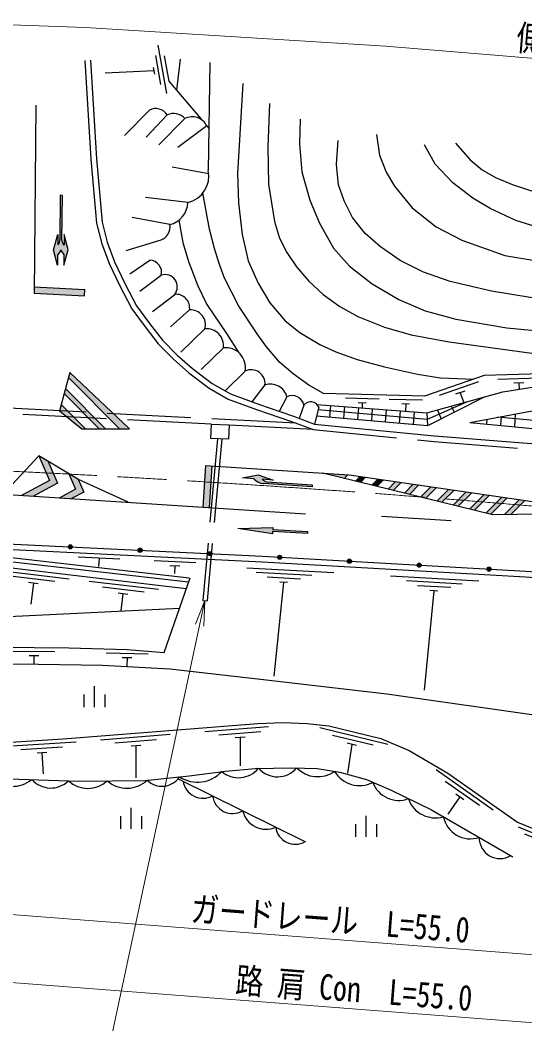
# Model space of a CAD drawing. Units: millimetres at full size, sheet at 1:1000; details may follow other scales. Extents: x 40000 to 680000, y 20000 to 380000.
# Drawn here: x 279706 to 315832, y 262364 to 334151 of the extents above; entities that cross this region are included whole.
import ezdxf
from ezdxf.enums import TextEntityAlignment as Align

# ---------------------------------------------------------------- set-up
doc = ezdxf.new("R2010")
doc.units = ezdxf.units.MM
doc.header["$LTSCALE"] = 1000
doc.linetypes.add('CHAIN', pattern=[18.5, 12, -1.5, 3.5, -1.5])
doc.linetypes.add('DASHED', pattern=[7.5, 6, -1.5])
for name, color, linetype, lineweight in [('M-BGD', 7, 'Continuous', 25), ('M-BMK', 2, 'CHAIN', 13), ('M-STR-HTXT', 7, 'Continuous', 13), ('M-STR-STRC', 7, 'Continuous', 25)]:
    doc.layers.add(name, color=color, linetype=linetype, lineweight=lineweight)
doc.styles.add('ＭＳ ゴシック', font='')
doc.styles.get('ＭＳ ゴシック').set_extended_font_data('MS Gothic')

# ---------------------------------------------------------------- blocks, each defined once
blk = doc.blocks.new('open_arrow')
at = {"color": 0, "linetype": 'Continuous', "lineweight": -2}
blk.add_lwpolyline([(7.5, 1.25), (0, 0), (7.5, -1.25)], dxfattribs=at)

msp = doc.modelspace()

# ---------------------------------------------------------------- hatches: boundary and pattern name
at = {"layer": 'M-BGD'}
for points in [[(283150, 296489, -1), (283450, 296474, -1)], [(288144, 296243, -1), (288444, 296228, -1)], [(293138, 295997, -1), (293438, 295982, -1)], [(298132, 295743, -1), (298431, 295726, -1)], [(303124, 295461, -1), (303423, 295444, -1)], [(308116, 295178, -1), (308415, 295161, -1)], [(313108, 294896, -1), (313407, 294879, -1)]]:
    msp.add_hatch(color=256, dxfattribs=at).paths.add_polyline_path(points)
at = {"layer": 'M-STR-STRC'}
for points in [[(282624, 317720), (282591, 317638), (282510, 317506), (282408, 317385), (282395, 317370), (282388, 316620), (282098, 317723), (282408, 318820), (282401, 318070), (282472, 318159), (282523, 318262), (282549, 318373), (282555, 318444), (282583, 321619), (282732, 321617), (282705, 318443), (282710, 318371), (282735, 318260), (282783, 318157), (282852, 318066), (282859, 318816), (283149, 317714), (282840, 316616), (282847, 317366), (282834, 317381), (282734, 317504), (282655, 317638)], [(284336, 314882), (280721, 315071), (280717, 314621), (284313, 314432)], [(283259, 308943), (283163, 308589), (286827, 304925), (287538, 304925)], [(282951, 307801), (282855, 307447), (285377, 304925), (285827, 304925)], [(282643, 306659), (282521, 306204), (284129, 304925), (284377, 304925)], [(281707, 302594), (281040, 302992), (281580, 301767, -0.00013), (282083, 301741)], [(293425, 302259), (292976, 302287), (292785, 299323), (293234, 299294)], [(282083, 301741, 0.00013), (281580, 301767), (281815, 301235), (279819, 300157), (280665, 300102), (282395, 301036)], [(283858, 301310), (283236, 301682, 0.00001), (283202, 301684), (283682, 300595), (282546, 299981), (283392, 299927), (284262, 300396)], [(296430, 301354), (295632, 301407), (296750, 301633), (297827, 301260), (297029, 301313, 0.20151), (297375, 301140), (300611, 300924), (300601, 300774), (297123, 301007, -0.20151)], [(303162, 301633), (301377, 301748), (302904, 301374)], [(304435, 301456), (304042, 301513), (303707, 301178), (304069, 301090)], [(305701, 301272), (305308, 301329), (304872, 300893), (305234, 300805)], [(306967, 301088), (306574, 301145), (306038, 300608), (306399, 300520)], [(308233, 300904), (307840, 300961), (307203, 300324), (307564, 300235)], [(309499, 300720), (309106, 300777), (308368, 300039), (308730, 299950)], [(310765, 300536), (310372, 300593), (309533, 299754), (309895, 299666)], [(312031, 300351), (311638, 300409), (310698, 299469), (311060, 299381)], [(313297, 300167), (312904, 300224), (311864, 299184), (312225, 299096)], [(314563, 299983), (314170, 300040), (313029, 298900), (313390, 298811)], [(315828, 299799), (315436, 299856), (314368, 298789), (314824, 298794)], [(295286, 297783), (297770, 297422), (297779, 297572), (300275, 297437), (300283, 297586), (297787, 297722), (297795, 297872)]]:
    msp.add_hatch(color=256, dxfattribs=at).paths.add_polyline_path(points)

# ---------------------------------------------------------------- linework, layer by layer
at = {"layer": 'M-BGD'}
for p, q in [((290199, 328911), (289588, 332357)), ((289781, 329548), (289414, 331615)), ((291164, 331350), (290905, 329129)), ((293293, 331124), (293176, 323403)), ((289303, 330529), (285802, 330355)), ((289345, 330288), (289260, 330770)), ((287178, 325889), (288961, 327703)), ((290225, 327363), (288718, 325776)), ((291506, 327104), (289642, 325241)), ((293060, 326594), (290987, 325030)), ((293060, 326594), (293222, 326403)), ((290589, 323647), (293209, 323188)), ((291709, 321095), (288686, 321457)), ((290420, 319531), (287723, 320036)), ((287301, 317676), (289794, 318446)), ((287551, 316004), (288998, 316982)), ((288285, 314762), (289813, 315902)), ((289181, 313316), (290770, 314538)), ((290465, 312217), (291830, 313418)), ((291219, 310404), (292930, 312074)), ((292665, 309162), (294254, 310710)), ((294381, 307632), (295805, 309054)), ((297231, 308057), (296291, 306847)), ((312521, 308278), (309686, 307296)), ((316886, 308547), (313887, 308459)), ((315745, 308213), (315046, 308193)), ((315396, 308203), (315409, 307742)), ((311533, 307618), (310871, 307389)), ((311202, 307504), (311452, 306783)), ((298800, 307204), (298250, 306165)), ((300022, 306614), (299669, 305668)), ((301920, 306594), (301854, 305751)), ((305397, 307040), (302997, 307101)), ((304469, 306763), (303909, 306778)), ((304189, 306770), (304180, 306417)), ((308511, 306960), (306112, 307021)), ((307584, 306684), (307024, 306698)), ((307304, 306691), (307291, 306173)), ((310563, 306537), (310780, 306109)), ((301082, 306474), (300763, 305260)), ((302917, 306516), (302850, 305663)), ((303914, 306438), (303846, 305575)), ((304911, 306359), (304843, 305487)), ((305908, 306281), (305839, 305399)), ((306905, 306203), (306835, 305311)), ((307902, 306125), (307831, 305223)), ((308814, 306053), (308851, 305133)), ((309568, 306262), (309836, 305631)), ((315132, 305980), (315082, 305072)), ((313108, 305605), (313089, 305263)), ((314120, 305793), (314086, 305168)), ((277856, 295119), (291599, 293491)), ((286853, 295606), (283857, 295753)), ((285355, 295679), (285325, 295080)), ((292293, 295338), (289297, 295485)), ((291130, 295095), (290431, 295129)), ((290780, 295112), (290754, 294566)), ((283218, 294181), (278252, 294770)), ((282189, 294001), (279210, 294354)), ((295925, 294989), (302146, 294635)), ((300595, 294423), (296602, 294650)), ((306212, 294412), (312525, 294052)), ((281012, 293838), (280317, 293921)), ((280665, 293880), (280488, 292390)), ((289620, 293423), (284655, 294011)), ((299779, 294169), (297383, 294305)), ((298564, 293937), (297871, 287223)), ((298844, 293921), (298285, 293953)), ((311348, 293819), (307355, 294046)), ((310532, 293565), (308136, 293701)), ((288592, 293243), (285613, 293596)), ((287415, 293080), (286719, 293162)), ((287067, 293121), (286922, 291897)), ((309317, 293333), (308614, 286239)), ((309597, 293317), (309038, 293349)), ((282204, 288972), (279204, 288993)), ((281051, 288680), (280351, 288685)), ((280701, 288682), (280697, 288103)), ((288869, 288802), (285871, 288888)), ((287711, 288535), (287012, 288555)), ((287361, 288545), (287344, 287920)), ((285035, 285020), (285035, 286520)), ((284285, 285020), (284285, 285920)), ((285785, 285020), (285785, 285920)), ((297485, 283609), (292916, 283245)), ((290440, 283052), (285455, 282662)), ((296927, 283258), (293936, 283024)), ((295804, 282869), (295106, 282815)), ((306014, 282346), (301155, 283528)), ((304971, 282291), (302056, 283000)), ((283723, 282514), (278734, 282191)), ((282745, 282150), (279751, 281956)), ((289466, 282675), (286475, 282441)), ((288343, 282286), (287645, 282231)), ((287994, 282259), (287988, 279952)), ((295455, 282842), (295448, 280826)), ((303783, 282271), (303102, 282437)), ((303443, 282354), (303130, 280288)), ((281617, 281777), (280918, 281731)), ((281267, 281754), (281364, 280257)), ((313570, 277647), (309483, 280527)), ((291018, 279894), (300136, 275385)), ((312579, 277978), (310127, 279706)), ((311181, 278597), (310316, 277371)), ((311467, 278395), (310894, 278798)), ((287667, 276326), (287667, 277826)), ((286917, 276326), (286917, 277226)), ((288417, 276326), (288417, 277226)), ((304482, 275741), (304482, 277241)), ((303732, 275741), (303732, 276641)), ((305232, 275741), (305232, 276641)), ((318152, 275300), (315375, 276437)), ((317483, 275250), (315817, 275932))]:
    msp.add_line(p, q, dxfattribs=at)
at = {"layer": 'M-BGD', "linetype": 'DASHED'}
for p, q in [((299427, 305331), (268770, 306914)), ((293392, 305242), (268750, 306515)), ((300672, 304867), (294661, 305177)), ((293836, 304211), (292786, 292649)), ((294136, 304198), (293086, 292630)), ((292786, 292649), (293086, 292630))]:
    msp.add_line(p, q, dxfattribs=at)
at = {"layer": 'M-BGD'}
for points in [[(284344, 331261), (284766, 324201), (285178, 319627), (285555, 318148), (286103, 316706), (286843, 315137), (287706, 313502), (288651, 312222), (289587, 311002), (290676, 309893), (291783, 308932), (293232, 307820), (294597, 307050), (296629, 306295), (299135, 305440), (300672, 304867)], [(284743, 331285), (285165, 324231), (285573, 319695), (285937, 318268), (286471, 316862), (287201, 315315), (288046, 313715), (288970, 312463), (289890, 311265), (290951, 310185), (292037, 309242), (293453, 308155), (294766, 307414), (296763, 306672), (299270, 305817), (300763, 305260), (309362, 304415), (324445, 303231)], [(290028, 331590), (290349, 329783), (292680, 327041)], [(295638, 329607), (295260, 323187), (295327, 321087), (295602, 318828), (296023, 316928), (296741, 315336), (297575, 313935), (298684, 312638), (299721, 311813), (301146, 310944), (302305, 310419), (303817, 309881), (305790, 309356), (308149, 308836), (309797, 308575), (312164, 308472)], [(297543, 328179), (297446, 325071), (297478, 322413), (297905, 319757), (298277, 318562), (298804, 317520), (299491, 316503), (300350, 315510), (301389, 314518), (302597, 313664), (303882, 312957), (305772, 312183), (307692, 311634), (310409, 311146), (320677, 309726), (322520, 309343), (325243, 308542), (326221, 308188), (327118, 307777), (327757, 307318)], [(299751, 327058), (299690, 325304), (299872, 323293), (300447, 321282), (301121, 319636), (302141, 317841), (303282, 316563), (304895, 315285), (306808, 314158), (308705, 313353), (310898, 312760), (314536, 312154), (320019, 311625), (325253, 311032), (327525, 310574), (331163, 309433), (337676, 306646)], [(305210, 325975), (305419, 324498), (305892, 323274), (306508, 322269), (307770, 320731), (309490, 319376), (311315, 318417), (314388, 317324), (318660, 316609), (323017, 315988), (334139, 314286), (337627, 313769), (340467, 312912), (342761, 311787), (344775, 310405), (346160, 308999), (347308, 307327)], [(343516, 307040), (342013, 308189), (338893, 309777), (335497, 311159), (330932, 312656), (327615, 313504), (325324, 313793), (321717, 313932), (318894, 314056), (316208, 314307), (313451, 314757), (310484, 315459), (308573, 316125), (306896, 316966), (305504, 317927), (304409, 318892), (303505, 320021), (302887, 321223), (302486, 322379), (302345, 323832), (302460, 325543)], [(349928, 307523), (347934, 309475), (345128, 311959), (343729, 313072), (342705, 313705), (340357, 314831), (337537, 316025), (334534, 317064), (332139, 317526), (329124, 317942), (324235, 318204), (319664, 318639), (316942, 319263), (315189, 319812), (313344, 320667), (312095, 321420), (310664, 322522), (309407, 323836), (308647, 325235)], [(310866, 325356), (311914, 324146), (312761, 323451), (313735, 322883), (315000, 322361), (316681, 321828), (318584, 321387), (320794, 320915), (323533, 320915), (328004, 320763), (330908, 320693), (334048, 320482), (336730, 319963), (338785, 319384), (340555, 318666), (342835, 317355), (344637, 315948), (345840, 314673), (347638, 312316), (349251, 310035), (351424, 307787)], [(300944, 306671), (308814, 306053), (314253, 307558), (323547, 309041), (312912, 308731), (308657, 307257), (301425, 307441), (300367, 308035), (299244, 308844), (298283, 309652), (297348, 310789), (296675, 311703), (295368, 313701), (294345, 315693), (293963, 316752), (293619, 317809), (293267, 319207), (292793, 321786)], [(291061, 319832), (291356, 318239), (291761, 316895), (292422, 315151), (293066, 313801), (294476, 311736), (295360, 310364)], [(311887, 305378), (324161, 307656), (332900, 306787), (336351, 306586), (339781, 306742), (344021, 307081), (350248, 307547), (354417, 308397), (364236, 307690), (385306, 305952), (404190, 304381), (408596, 306107)], [(312907, 307185), (308851, 305133), (300914, 305834)], [(311651, 306838), (308832, 305593), (301030, 306276)], [(311887, 305378), (338845, 302794), (403973, 296917), (417856, 304329), (417287, 305196)], [(417627, 304678), (404158, 297515), (313879, 305748)], [(209733, 298137), (215707, 297507), (217765, 298847), (226297, 298064), (227864, 299412), (249040, 298688), (264754, 297791), (276831, 296751), (277807, 295854), (291800, 294271)], [(209782, 297831), (215782, 297197), (217842, 298538), (226396, 297754), (227971, 299108), (249027, 298388), (264733, 297492), (276703, 296461), (277676, 295566), (291767, 293973)], [(247608, 298436), (247724, 294839), (247740, 293606), (247620, 292615), (247380, 291601), (246877, 290046), (246097, 288623), (245116, 287094), (243753, 285495), (241886, 283776), (241188, 281888), (238408, 278977), (244149, 280581), (252722, 282660), (256471, 283811), (268884, 288694), (272407, 289249), (278210, 289300), (283202, 289264), (287379, 289145), (290013, 288914), (291867, 294264)], [(278306, 296727), (297050, 295805), (315899, 294738), (319020, 294521), (323182, 294061), (326659, 293632), (330003, 293095), (333112, 292464)], [(277235, 296379), (297029, 295405), (315874, 294338), (318985, 294122), (323131, 293665), (326506, 293171), (329776, 292613), (332890, 291916)], [(247724, 294839), (263292, 294839), (270088, 291839), (276920, 291508), (278892, 291509), (291117, 292100)], [(244029, 278782), (260790, 283682), (266518, 286277), (269369, 287354), (271358, 287876), (279473, 288125), (285595, 288017), (290416, 287750), (296903, 287019), (305952, 285977), (317323, 284359), (319770, 284213), (325724, 283319)], [(258054, 278446), (262159, 280372), (266594, 281829), (274502, 282218), (282795, 282755), (296731, 283844), (298480, 283912), (300259, 283843), (301795, 283681), (305516, 282775), (307554, 281912), (310324, 280301), (315307, 276790), (318448, 275503), (321242, 276851), (322984, 277576), (324919, 278174), (326798, 278592), (325467, 279736), (324295, 280565), (322457, 281736), (320460, 282950), (318932, 283825), (317566, 284345)], [(259535, 278022), (261327, 279029), (262822, 279623), (264381, 280037), (265845, 280280), (267692, 280359), (276757, 279973), (283859, 279726), (288654, 279779), (291810, 280105), (294417, 280450), (296525, 280639), (299150, 280687), (300967, 280632), (302583, 280363), (304491, 279833), (306254, 279072), (309135, 277675), (314976, 274310)]]:
    msp.add_lwpolyline(points, dxfattribs=at)
msp.add_lwpolyline([(293393, 305262), (294663, 305210), (294621, 304179), (293351, 304230)], close=True, dxfattribs=at)
at = {"layer": 'M-BGD', "linetype": 'DASHED'}
msp.add_lwpolyline([(300672, 304867), (309326, 304017), (324414, 302832)], dxfattribs=at)
at = {"layer": 'M-BGD'}
for centre in [(283300, 296481), (288294, 296236), (293288, 295990), (298281, 295735), (303273, 295452), (308265, 295170), (313257, 294887)]:
    msp.add_circle(centre, 150, dxfattribs=at)
for centre, radius, start, end in [((289420, 326888), 935, 30.52489, 119.35303), ((290690, 326364), 1102, 42.18951, 114.92322), ((292041, 326113), 1126, 25.26519, 118.39501), ((291255, 323005), 1962, 283.37689, 11.70644), ((290052, 321147), 1658, 282.83506, 358.22153), ((289496, 319342), 944, 288.40881, 11.55784), ((288948, 316096), 887, 347.36466, 86.74867), ((290088, 315077), 870, 321.69551, 108.43094), ((290875, 313576), 968, 350.63969, 96.17763), ((291920, 312370), 1052, 343.68153, 94.92638), ((293050, 310866), 1215, 352.63892, 95.65431), ((294426, 309316), 1404, 349.24479, 97.01865), ((296225, 308136), 1010, 355.4922, 114.5515), ((297620, 306902), 1218, 14.36912, 108.60551), ((299179, 306430), 862, 12.32862, 116.07709), ((300509, 306219), 628, 24.00509, 140.9608), ((289866, 280872), 1511, 225.47897, 326.30472), ((292408, 281991), 2341, 236.72136, 317.60468), ((295339, 281834), 1862, 229.79508, 320.22074), ((298119, 281838), 1802, 221.51337, 319.88788), ((301001, 282146), 2103, 224.3415, 305.07681), ((303991, 281480), 2071, 210.61132, 297.26038), ((279181, 281520), 2168, 226.75479, 309.25926), ((281901, 281028), 1796, 221.39282, 314.62123), ((284555, 281274), 2064, 227.58063, 312.37959), ((287351, 281355), 2133, 228.82747, 313.0099), ((292796, 279940), 1440, 188.84771, 298.5209), ((306792, 280324), 1975, 200.2747, 290.55907), ((294909, 278850), 1437, 187.00066, 300.36795), ((309414, 279142), 2041, 199.10263, 286.30938), ((297298, 277989), 1705, 192.84525, 294.52336), ((311931, 277584), 1984, 191.63372, 288.48216), ((299385, 276595), 1388, 186.50154, 300.86707), ((314045, 275675), 1486, 178.96594, 301.14994)]:
    msp.add_arc(centre, radius, start, end, dxfattribs=at)
at = {"layer": 'M-BMK'}
msp.add_arc((230977, -696952), 1000000, 84.7725, 89.53624, dxfattribs=at)
at = {"layer": 'M-STR-HTXT'}
for p, q in [((330426, 266220), (277210, 270333)), ((277011, 265484), (329975, 261409))]:
    msp.add_line(p, q, dxfattribs=at)
for points in [[(269732, 334151), (284395, 333623), (305850, 332278), (328124, 330447), (361438, 327290), (405900, 323280)], [(292936, 292639), (285438, 257646), (307088, 257646)]]:
    msp.add_lwpolyline(points, dxfattribs=at)
at = {"layer": 'M-STR-STRC'}
for p, q in [((280833, 328074), (280717, 314621)), ((282583, 321619), (282555, 318444)), ((282732, 321617), (282583, 321619)), ((282705, 318443), (282732, 321617)), ((282098, 317723), (282408, 318820)), ((282408, 318820), (282401, 318070)), ((282859, 318816), (282852, 318066)), ((283149, 317714), (282859, 318816)), ((282401, 318070), (282472, 318159)), ((282472, 318159), (282523, 318262)), ((282523, 318262), (282549, 318373)), ((282549, 318373), (282555, 318444)), ((282710, 318371), (282705, 318443)), ((282735, 318260), (282710, 318371)), ((282783, 318157), (282735, 318260)), ((282852, 318066), (282783, 318157)), ((282388, 316620), (282098, 317723)), ((282395, 317370), (282388, 316620)), ((282408, 317385), (282395, 317370)), ((282510, 317506), (282408, 317385)), ((282591, 317638), (282510, 317506)), ((282624, 317720), (282591, 317638)), ((282624, 317720), (282655, 317638)), ((282655, 317638), (282734, 317504)), ((282734, 317504), (282834, 317381)), ((282834, 317381), (282847, 317366)), ((282840, 316616), (283149, 317714)), ((282847, 317366), (282840, 316616)), ((280717, 314621), (284313, 314432)), ((280721, 315071), (284336, 314882)), ((284313, 314432), (284336, 314882)), ((283163, 308589), (286827, 304925)), ((282855, 307447), (285377, 304925)), ((282951, 307801), (285827, 304925)), ((282643, 306659), (284377, 304925)), ((292976, 302287), (292785, 299323)), ((292976, 302287), (303263, 301626)), ((293425, 302259), (293234, 299294)), ((301377, 301748), (303263, 301626)), ((302904, 301374), (303169, 301640)), ((303707, 301178), (304042, 301513)), ((304069, 301090), (304435, 301456)), ((304872, 300893), (305308, 301329)), ((305234, 300805), (305701, 301272)), ((306038, 300608), (306574, 301145)), ((306399, 300520), (306967, 301088)), ((307203, 300324), (307840, 300961)), ((307564, 300235), (308233, 300904)), ((308368, 300039), (309106, 300777)), ((308730, 299950), (309499, 300720)), ((309533, 299754), (310372, 300593)), ((309895, 299666), (310765, 300536)), ((310698, 299469), (311638, 300409)), ((311060, 299381), (312031, 300351)), ((311864, 299184), (312904, 300224)), ((312225, 299096), (313297, 300167)), ((313029, 298900), (314170, 300040)), ((313390, 298811), (314563, 299983)), ((314368, 298789), (315436, 299856)), ((314824, 298794), (315828, 299799)), ((305572, 298680), (310562, 298362))]:
    msp.add_line(p, q, dxfattribs=at)
for points in [[(283259, 308943), (282521, 306204), (284129, 304925), (287538, 304925)], [(295286, 297783), (297795, 297872), (297787, 297722), (300283, 297586), (300275, 297437), (297779, 297572), (297770, 297422)]]:
    msp.add_lwpolyline(points, close=True, dxfattribs=at)
for points in [[(281040, 302992), (278490, 300242), (300134, 298851)], [(281040, 302992), (281815, 301235), (279819, 300157)], [(287440, 299667), (283890, 301292), (281040, 302992)], [(281707, 302594), (282395, 301036), (280665, 300102)], [(283191, 301709), (283682, 300595), (282546, 299981)], [(296430, 301354), (295632, 301407), (296750, 301633), (297827, 301260), (297029, 301313)], [(303263, 301626), (322088, 298889), (313528, 298778), (301377, 301748)], [(283858, 301310), (284262, 300396), (283392, 299927)], [(297375, 301140), (300611, 300924), (300601, 300774), (297123, 301007)]]:
    msp.add_lwpolyline(points, dxfattribs=at)
for centre, radius in [((297190, 302004), 1000), ((297409, 301639), 500)]:
    msp.add_arc(centre, radius, 220.59973, 266.17273, dxfattribs=at)

# ---------------------------------------------------------------- block references
at = {"layer": 'M-STR-HTXT', "xscale": 240, "yscale": 240, "rotation": 257.9}
msp.add_blockref('open_arrow', (292936, 292639), dxfattribs=at)

# ---------------------------------------------------------------- texts
at = {"layer": 'M-STR-HTXT', "style": 'ＭＳ ゴシック', "width": 0.8}
for s, rotation, p in [('側\u3000溝\u3000L=136.0', 355.299, (322588, 330850)), ('ガードレール\u3000L=55.0', 355.58, (301795, 268381)), ('路 肩 Con\u3000L=55.0', 355.601, (303489, 263395))]:
    msp.add_text(s, height=1833, rotation=rotation, dxfattribs=at).set_placement(p, align=Align.BOTTOM_CENTER)

doc.saveas('drawing.dxf')
